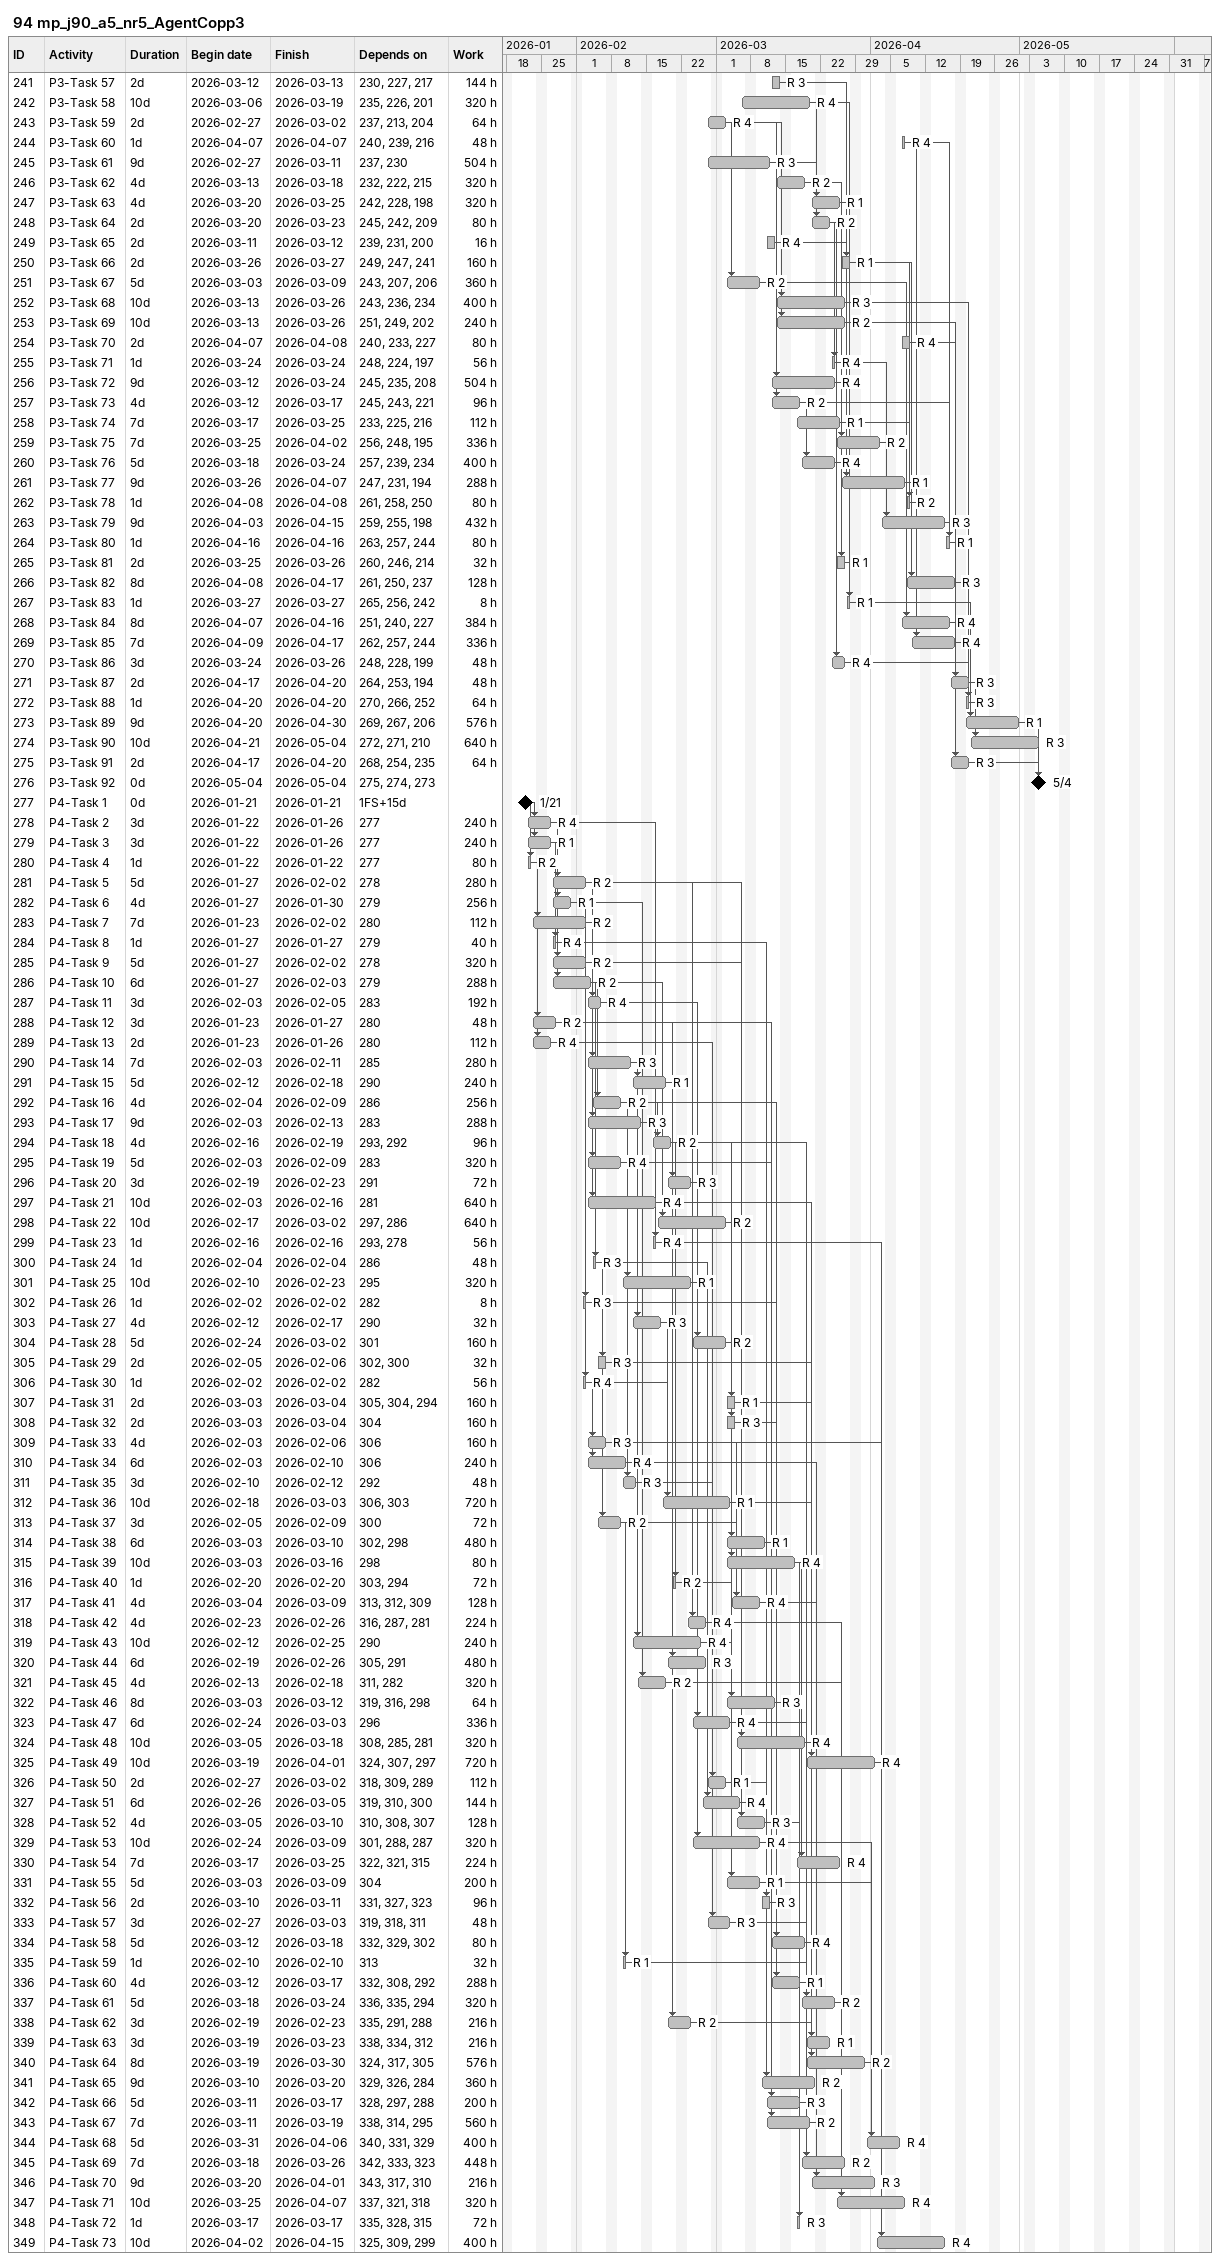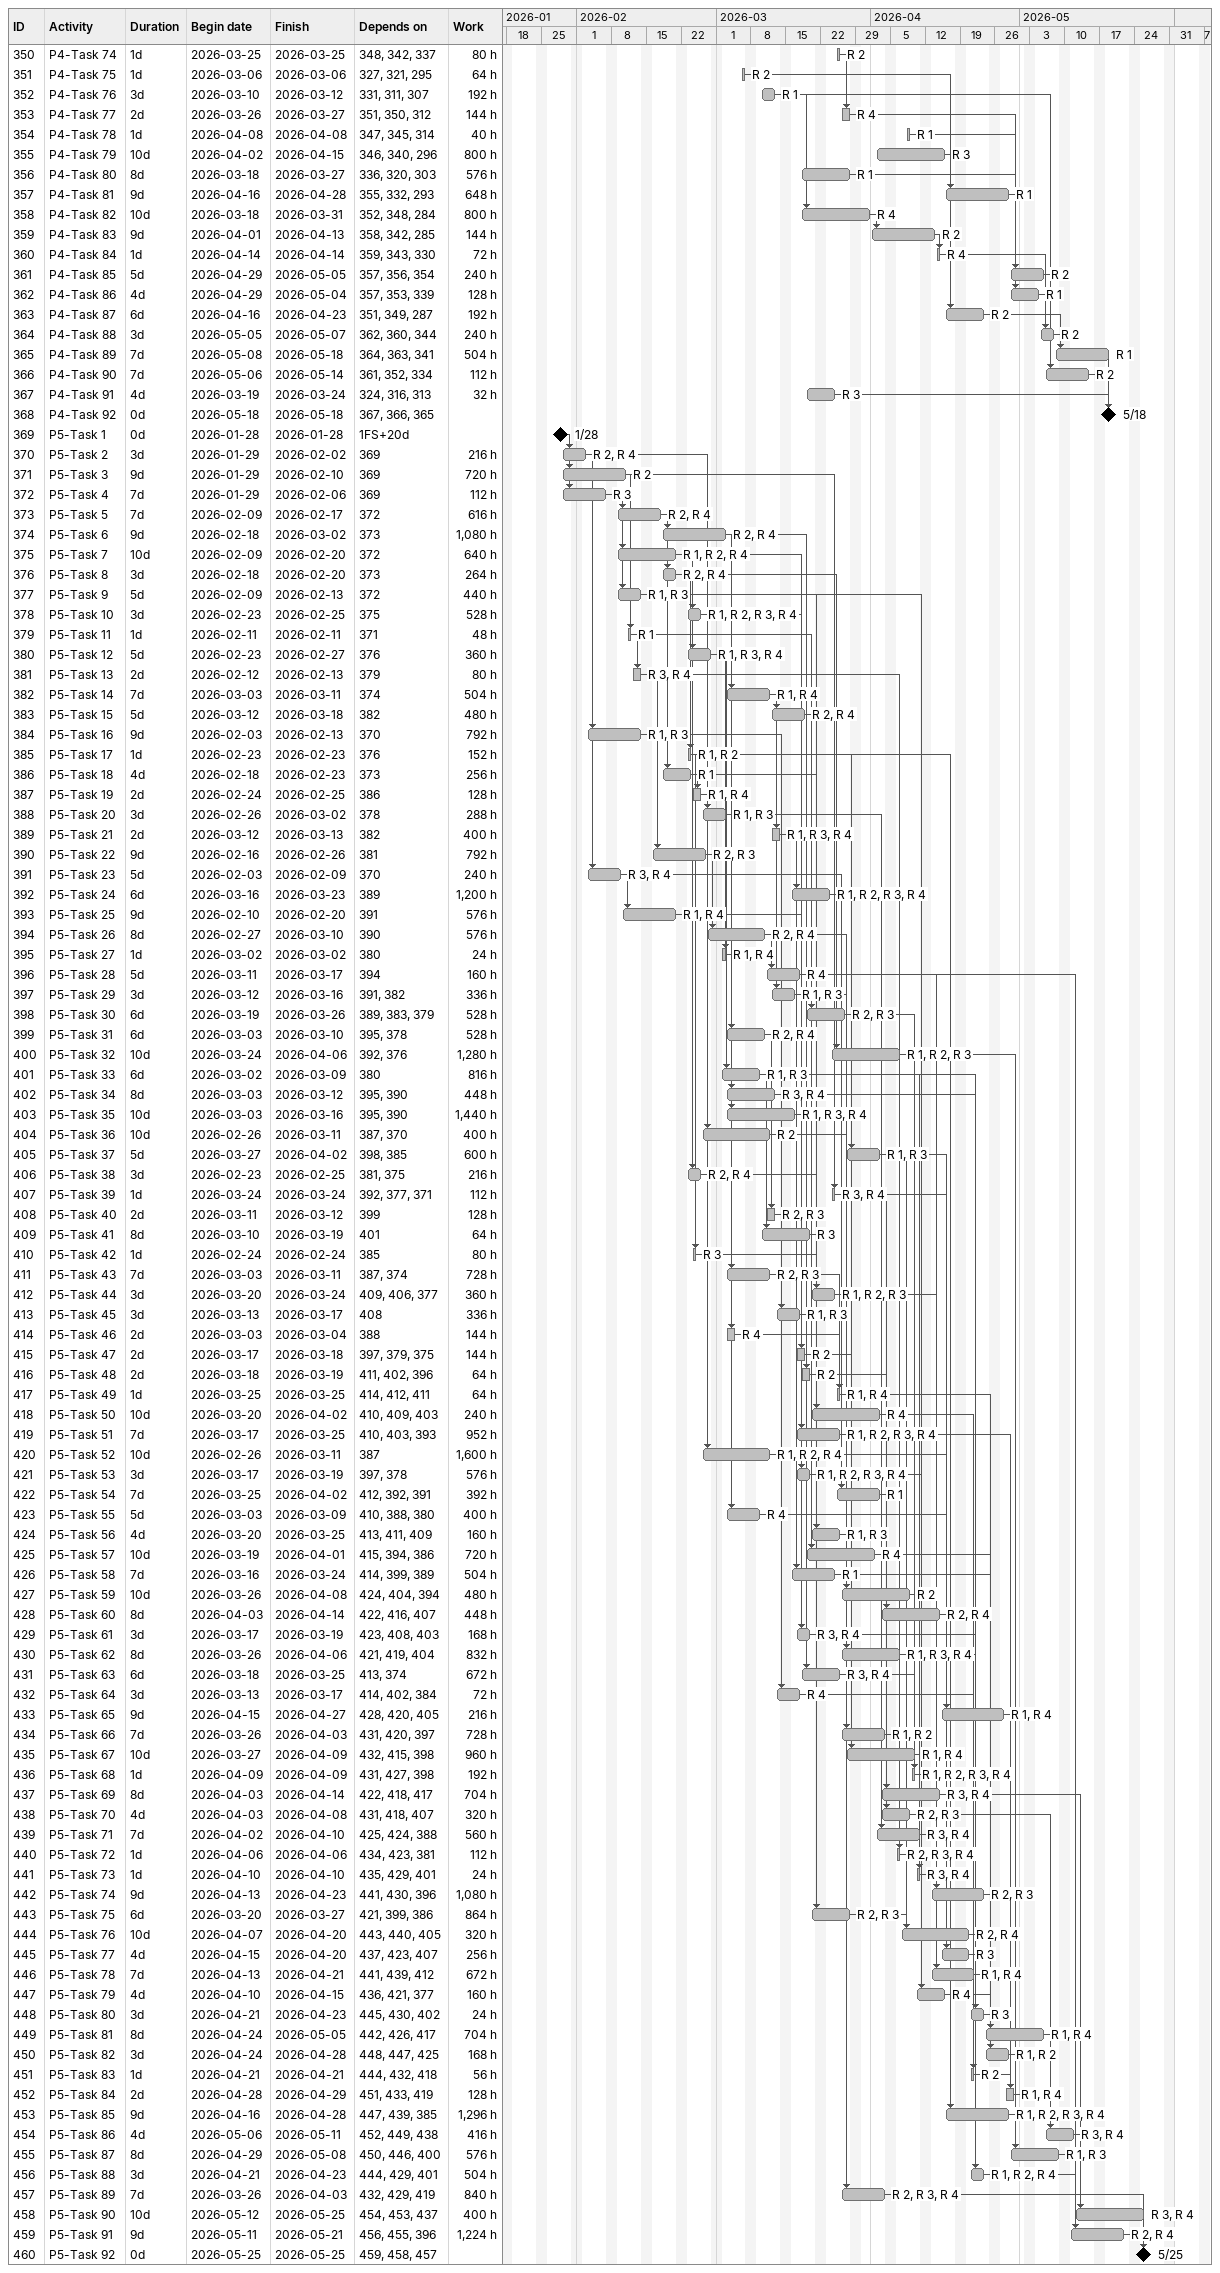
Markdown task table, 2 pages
94 mp_j90_a5_nr5_AgentCopp3

| ID | Task | Duration | Start | Finish | Predecessors | Resources | Work (h) |
|---|---|---|---|---|---|---|---|
| 241 | P3-Task 57 | 2d | 2026-03-12 | 2026-03-13 | 230, 227, 217 | R 3 | 144 |
| 242 | P3-Task 58 | 10d | 2026-03-06 | 2026-03-19 | 235, 226, 201 | R 4 | 320 |
| 243 | P3-Task 59 | 2d | 2026-02-27 | 2026-03-02 | 237, 213, 204 | R 4 | 64 |
| 244 | P3-Task 60 | 1d | 2026-04-07 | 2026-04-07 | 240, 239, 216 | R 4 | 48 |
| 245 | P3-Task 61 | 9d | 2026-02-27 | 2026-03-11 | 237, 230 | R 3 | 504 |
| 246 | P3-Task 62 | 4d | 2026-03-13 | 2026-03-18 | 232, 222, 215 | R 2 | 320 |
| 247 | P3-Task 63 | 4d | 2026-03-20 | 2026-03-25 | 242, 228, 198 | R 1 | 320 |
| 248 | P3-Task 64 | 2d | 2026-03-20 | 2026-03-23 | 245, 242, 209 | R 2 | 80 |
| 249 | P3-Task 65 | 2d | 2026-03-11 | 2026-03-12 | 239, 231, 200 | R 4 | 16 |
| 250 | P3-Task 66 | 2d | 2026-03-26 | 2026-03-27 | 249, 247, 241 | R 1 | 160 |
| 251 | P3-Task 67 | 5d | 2026-03-03 | 2026-03-09 | 243, 207, 206 | R 2 | 360 |
| 252 | P3-Task 68 | 10d | 2026-03-13 | 2026-03-26 | 243, 236, 234 | R 3 | 400 |
| 253 | P3-Task 69 | 10d | 2026-03-13 | 2026-03-26 | 251, 249, 202 | R 2 | 240 |
| 254 | P3-Task 70 | 2d | 2026-04-07 | 2026-04-08 | 240, 233, 227 | R 4 | 80 |
| 255 | P3-Task 71 | 1d | 2026-03-24 | 2026-03-24 | 248, 224, 197 | R 4 | 56 |
| 256 | P3-Task 72 | 9d | 2026-03-12 | 2026-03-24 | 245, 235, 208 | R 4 | 504 |
| 257 | P3-Task 73 | 4d | 2026-03-12 | 2026-03-17 | 245, 243, 221 | R 2 | 96 |
| 258 | P3-Task 74 | 7d | 2026-03-17 | 2026-03-25 | 233, 225, 216 | R 1 | 112 |
| 259 | P3-Task 75 | 7d | 2026-03-25 | 2026-04-02 | 256, 248, 195 | R 2 | 336 |
| 260 | P3-Task 76 | 5d | 2026-03-18 | 2026-03-24 | 257, 239, 234 | R 4 | 400 |
| 261 | P3-Task 77 | 9d | 2026-03-26 | 2026-04-07 | 247, 231, 194 | R 1 | 288 |
| 262 | P3-Task 78 | 1d | 2026-04-08 | 2026-04-08 | 261, 258, 250 | R 2 | 80 |
| 263 | P3-Task 79 | 9d | 2026-04-03 | 2026-04-15 | 259, 255, 198 | R 3 | 432 |
| 264 | P3-Task 80 | 1d | 2026-04-16 | 2026-04-16 | 263, 257, 244 | R 1 | 80 |
| 265 | P3-Task 81 | 2d | 2026-03-25 | 2026-03-26 | 260, 246, 214 | R 1 | 32 |
| 266 | P3-Task 82 | 8d | 2026-04-08 | 2026-04-17 | 261, 250, 237 | R 3 | 128 |
| 267 | P3-Task 83 | 1d | 2026-03-27 | 2026-03-27 | 265, 256, 242 | R 1 | 8 |
| 268 | P3-Task 84 | 8d | 2026-04-07 | 2026-04-16 | 251, 240, 227 | R 4 | 384 |
| 269 | P3-Task 85 | 7d | 2026-04-09 | 2026-04-17 | 262, 257, 244 | R 4 | 336 |
| 270 | P3-Task 86 | 3d | 2026-03-24 | 2026-03-26 | 248, 228, 199 | R 4 | 48 |
| 271 | P3-Task 87 | 2d | 2026-04-17 | 2026-04-20 | 264, 253, 194 | R 3 | 48 |
| 272 | P3-Task 88 | 1d | 2026-04-20 | 2026-04-20 | 270, 266, 252 | R 3 | 64 |
| 273 | P3-Task 89 | 9d | 2026-04-20 | 2026-04-30 | 269, 267, 206 | R 1 | 576 |
| 274 | P3-Task 90 | 10d | 2026-04-21 | 2026-05-04 | 272, 271, 210 | R 3 | 640 |
| 275 | P3-Task 91 | 2d | 2026-04-17 | 2026-04-20 | 268, 254, 235 | R 3 | 64 |
| 276 | P3-Task 92 | 0d | 2026-05-04 | 2026-05-04 | 275, 274, 273 |  |  |
| 277 | P4-Task 1 | 0d | 2026-01-21 | 2026-01-21 | 1FS+15d |  |  |
| 278 | P4-Task 2 | 3d | 2026-01-22 | 2026-01-26 | 277 | R 4 | 240 |
| 279 | P4-Task 3 | 3d | 2026-01-22 | 2026-01-26 | 277 | R 1 | 240 |
| 280 | P4-Task 4 | 1d | 2026-01-22 | 2026-01-22 | 277 | R 2 | 80 |
| 281 | P4-Task 5 | 5d | 2026-01-27 | 2026-02-02 | 278 | R 2 | 280 |
| 282 | P4-Task 6 | 4d | 2026-01-27 | 2026-01-30 | 279 | R 1 | 256 |
| 283 | P4-Task 7 | 7d | 2026-01-23 | 2026-02-02 | 280 | R 2 | 112 |
| 284 | P4-Task 8 | 1d | 2026-01-27 | 2026-01-27 | 279 | R 4 | 40 |
| 285 | P4-Task 9 | 5d | 2026-01-27 | 2026-02-02 | 278 | R 2 | 320 |
| 286 | P4-Task 10 | 6d | 2026-01-27 | 2026-02-03 | 279 | R 2 | 288 |
| 287 | P4-Task 11 | 3d | 2026-02-03 | 2026-02-05 | 283 | R 4 | 192 |
| 288 | P4-Task 12 | 3d | 2026-01-23 | 2026-01-27 | 280 | R 2 | 48 |
| 289 | P4-Task 13 | 2d | 2026-01-23 | 2026-01-26 | 280 | R 4 | 112 |
| 290 | P4-Task 14 | 7d | 2026-02-03 | 2026-02-11 | 285 | R 3 | 280 |
| 291 | P4-Task 15 | 5d | 2026-02-12 | 2026-02-18 | 290 | R 1 | 240 |
| 292 | P4-Task 16 | 4d | 2026-02-04 | 2026-02-09 | 286 | R 2 | 256 |
| 293 | P4-Task 17 | 9d | 2026-02-03 | 2026-02-13 | 283 | R 3 | 288 |
| 294 | P4-Task 18 | 4d | 2026-02-16 | 2026-02-19 | 293, 292 | R 2 | 96 |
| 295 | P4-Task 19 | 5d | 2026-02-03 | 2026-02-09 | 283 | R 4 | 320 |
| 296 | P4-Task 20 | 3d | 2026-02-19 | 2026-02-23 | 291 | R 3 | 72 |
| 297 | P4-Task 21 | 10d | 2026-02-03 | 2026-02-16 | 281 | R 4 | 640 |
| 298 | P4-Task 22 | 10d | 2026-02-17 | 2026-03-02 | 297, 286 | R 2 | 640 |
| 299 | P4-Task 23 | 1d | 2026-02-16 | 2026-02-16 | 293, 278 | R 4 | 56 |
| 300 | P4-Task 24 | 1d | 2026-02-04 | 2026-02-04 | 286 | R 3 | 48 |
| 301 | P4-Task 25 | 10d | 2026-02-10 | 2026-02-23 | 295 | R 1 | 320 |
| 302 | P4-Task 26 | 1d | 2026-02-02 | 2026-02-02 | 282 | R 3 | 8 |
| 303 | P4-Task 27 | 4d | 2026-02-12 | 2026-02-17 | 290 | R 3 | 32 |
| 304 | P4-Task 28 | 5d | 2026-02-24 | 2026-03-02 | 301 | R 2 | 160 |
| 305 | P4-Task 29 | 2d | 2026-02-05 | 2026-02-06 | 302, 300 | R 3 | 32 |
| 306 | P4-Task 30 | 1d | 2026-02-02 | 2026-02-02 | 282 | R 4 | 56 |
| 307 | P4-Task 31 | 2d | 2026-03-03 | 2026-03-04 | 305, 304, 294 | R 1 | 160 |
| 308 | P4-Task 32 | 2d | 2026-03-03 | 2026-03-04 | 304 | R 3 | 160 |
| 309 | P4-Task 33 | 4d | 2026-02-03 | 2026-02-06 | 306 | R 3 | 160 |
| 310 | P4-Task 34 | 6d | 2026-02-03 | 2026-02-10 | 306 | R 4 | 240 |
| 311 | P4-Task 35 | 3d | 2026-02-10 | 2026-02-12 | 292 | R 3 | 48 |
| 312 | P4-Task 36 | 10d | 2026-02-18 | 2026-03-03 | 306, 303 | R 1 | 720 |
| 313 | P4-Task 37 | 3d | 2026-02-05 | 2026-02-09 | 300 | R 2 | 72 |
| 314 | P4-Task 38 | 6d | 2026-03-03 | 2026-03-10 | 302, 298 | R 1 | 480 |
| 315 | P4-Task 39 | 10d | 2026-03-03 | 2026-03-16 | 298 | R 4 | 80 |
| 316 | P4-Task 40 | 1d | 2026-02-20 | 2026-02-20 | 303, 294 | R 2 | 72 |
| 317 | P4-Task 41 | 4d | 2026-03-04 | 2026-03-09 | 313, 312, 309 | R 4 | 128 |
| 318 | P4-Task 42 | 4d | 2026-02-23 | 2026-02-26 | 316, 287, 281 | R 4 | 224 |
| 319 | P4-Task 43 | 10d | 2026-02-12 | 2026-02-25 | 290 | R 4 | 240 |
| 320 | P4-Task 44 | 6d | 2026-02-19 | 2026-02-26 | 305, 291 | R 3 | 480 |
| 321 | P4-Task 45 | 4d | 2026-02-13 | 2026-02-18 | 311, 282 | R 2 | 320 |
| 322 | P4-Task 46 | 8d | 2026-03-03 | 2026-03-12 | 319, 316, 298 | R 3 | 64 |
| 323 | P4-Task 47 | 6d | 2026-02-24 | 2026-03-03 | 296 | R 4 | 336 |
| 324 | P4-Task 48 | 10d | 2026-03-05 | 2026-03-18 | 308, 285, 281 | R 4 | 320 |
| 325 | P4-Task 49 | 10d | 2026-03-19 | 2026-04-01 | 324, 307, 297 | R 4 | 720 |
| 326 | P4-Task 50 | 2d | 2026-02-27 | 2026-03-02 | 318, 309, 289 | R 1 | 112 |
| 327 | P4-Task 51 | 6d | 2026-02-26 | 2026-03-05 | 319, 310, 300 | R 4 | 144 |
| 328 | P4-Task 52 | 4d | 2026-03-05 | 2026-03-10 | 310, 308, 307 | R 3 | 128 |
| 329 | P4-Task 53 | 10d | 2026-02-24 | 2026-03-09 | 301, 288, 287 | R 4 | 320 |
| 330 | P4-Task 54 | 7d | 2026-03-17 | 2026-03-25 | 322, 321, 315 | R 4 | 224 |
| 331 | P4-Task 55 | 5d | 2026-03-03 | 2026-03-09 | 304 | R 1 | 200 |
| 332 | P4-Task 56 | 2d | 2026-03-10 | 2026-03-11 | 331, 327, 323 | R 3 | 96 |
| 333 | P4-Task 57 | 3d | 2026-02-27 | 2026-03-03 | 319, 318, 311 | R 3 | 48 |
| 334 | P4-Task 58 | 5d | 2026-03-12 | 2026-03-18 | 332, 329, 302 | R 4 | 80 |
| 335 | P4-Task 59 | 1d | 2026-02-10 | 2026-02-10 | 313 | R 1 | 32 |
| 336 | P4-Task 60 | 4d | 2026-03-12 | 2026-03-17 | 332, 308, 292 | R 1 | 288 |
| 337 | P4-Task 61 | 5d | 2026-03-18 | 2026-03-24 | 336, 335, 294 | R 2 | 320 |
| 338 | P4-Task 62 | 3d | 2026-02-19 | 2026-02-23 | 335, 291, 288 | R 2 | 216 |
| 339 | P4-Task 63 | 3d | 2026-03-19 | 2026-03-23 | 338, 334, 312 | R 1 | 216 |
| 340 | P4-Task 64 | 8d | 2026-03-19 | 2026-03-30 | 324, 317, 305 | R 2 | 576 |
| 341 | P4-Task 65 | 9d | 2026-03-10 | 2026-03-20 | 329, 326, 284 | R 2 | 360 |
| 342 | P4-Task 66 | 5d | 2026-03-11 | 2026-03-17 | 328, 297, 288 | R 3 | 200 |
| 343 | P4-Task 67 | 7d | 2026-03-11 | 2026-03-19 | 338, 314, 295 | R 2 | 560 |
| 344 | P4-Task 68 | 5d | 2026-03-31 | 2026-04-06 | 340, 331, 329 | R 4 | 400 |
| 345 | P4-Task 69 | 7d | 2026-03-18 | 2026-03-26 | 342, 333, 323 | R 2 | 448 |
| 346 | P4-Task 70 | 9d | 2026-03-20 | 2026-04-01 | 343, 317, 310 | R 3 | 216 |
| 347 | P4-Task 71 | 10d | 2026-03-25 | 2026-04-07 | 337, 321, 318 | R 4 | 320 |
| 348 | P4-Task 72 | 1d | 2026-03-17 | 2026-03-17 | 335, 328, 315 | R 3 | 72 |
| 349 | P4-Task 73 | 10d | 2026-04-02 | 2026-04-15 | 325, 309, 299 | R 4 | 400 |
| 350 | P4-Task 74 | 1d | 2026-03-25 | 2026-03-25 | 348, 342, 337 | R 2 | 80 |
| 351 | P4-Task 75 | 1d | 2026-03-06 | 2026-03-06 | 327, 321, 295 | R 2 | 64 |
| 352 | P4-Task 76 | 3d | 2026-03-10 | 2026-03-12 | 331, 311, 307 | R 1 | 192 |
| 353 | P4-Task 77 | 2d | 2026-03-26 | 2026-03-27 | 351, 350, 312 | R 4 | 144 |
| 354 | P4-Task 78 | 1d | 2026-04-08 | 2026-04-08 | 347, 345, 314 | R 1 | 40 |
| 355 | P4-Task 79 | 10d | 2026-04-02 | 2026-04-15 | 346, 340, 296 | R 3 | 800 |
| 356 | P4-Task 80 | 8d | 2026-03-18 | 2026-03-27 | 336, 320, 303 | R 1 | 576 |
| 357 | P4-Task 81 | 9d | 2026-04-16 | 2026-04-28 | 355, 332, 293 | R 1 | 648 |
| 358 | P4-Task 82 | 10d | 2026-03-18 | 2026-03-31 | 352, 348, 284 | R 4 | 800 |
| 359 | P4-Task 83 | 9d | 2026-04-01 | 2026-04-13 | 358, 342, 285 | R 2 | 144 |
| 360 | P4-Task 84 | 1d | 2026-04-14 | 2026-04-14 | 359, 343, 330 | R 4 | 72 |
| 361 | P4-Task 85 | 5d | 2026-04-29 | 2026-05-05 | 357, 356, 354 | R 2 | 240 |
| 362 | P4-Task 86 | 4d | 2026-04-29 | 2026-05-04 | 357, 353, 339 | R 1 | 128 |
| 363 | P4-Task 87 | 6d | 2026-04-16 | 2026-04-23 | 351, 349, 287 | R 2 | 192 |
| 364 | P4-Task 88 | 3d | 2026-05-05 | 2026-05-07 | 362, 360, 344 | R 2 | 240 |
| 365 | P4-Task 89 | 7d | 2026-05-08 | 2026-05-18 | 364, 363, 341 | R 1 | 504 |
| 366 | P4-Task 90 | 7d | 2026-05-06 | 2026-05-14 | 361, 352, 334 | R 2 | 112 |
| 367 | P4-Task 91 | 4d | 2026-03-19 | 2026-03-24 | 324, 316, 313 | R 3 | 32 |
| 368 | P4-Task 92 | 0d | 2026-05-18 | 2026-05-18 | 367, 366, 365 |  |  |
| 369 | P5-Task 1 | 0d | 2026-01-28 | 2026-01-28 | 1FS+20d |  |  |
| 370 | P5-Task 2 | 3d | 2026-01-29 | 2026-02-02 | 369 | R 2, R 4 | 216 |
| 371 | P5-Task 3 | 9d | 2026-01-29 | 2026-02-10 | 369 | R 2 | 720 |
| 372 | P5-Task 4 | 7d | 2026-01-29 | 2026-02-06 | 369 | R 3 | 112 |
| 373 | P5-Task 5 | 7d | 2026-02-09 | 2026-02-17 | 372 | R 2, R 4 | 616 |
| 374 | P5-Task 6 | 9d | 2026-02-18 | 2026-03-02 | 373 | R 2, R 4 | 1080 |
| 375 | P5-Task 7 | 10d | 2026-02-09 | 2026-02-20 | 372 | R 1, R 2, R 4 | 640 |
| 376 | P5-Task 8 | 3d | 2026-02-18 | 2026-02-20 | 373 | R 2, R 4 | 264 |
| 377 | P5-Task 9 | 5d | 2026-02-09 | 2026-02-13 | 372 | R 1, R 3 | 440 |
| 378 | P5-Task 10 | 3d | 2026-02-23 | 2026-02-25 | 375 | R 1, R 2, R 3, R 4 | 528 |
| 379 | P5-Task 11 | 1d | 2026-02-11 | 2026-02-11 | 371 | R 1 | 48 |
| 380 | P5-Task 12 | 5d | 2026-02-23 | 2026-02-27 | 376 | R 1, R 3, R 4 | 360 |
| 381 | P5-Task 13 | 2d | 2026-02-12 | 2026-02-13 | 379 | R 3, R 4 | 80 |
| 382 | P5-Task 14 | 7d | 2026-03-03 | 2026-03-11 | 374 | R 1, R 4 | 504 |
| 383 | P5-Task 15 | 5d | 2026-03-12 | 2026-03-18 | 382 | R 2, R 4 | 480 |
| 384 | P5-Task 16 | 9d | 2026-02-03 | 2026-02-13 | 370 | R 1, R 3 | 792 |
| 385 | P5-Task 17 | 1d | 2026-02-23 | 2026-02-23 | 376 | R 1, R 2 | 152 |
| 386 | P5-Task 18 | 4d | 2026-02-18 | 2026-02-23 | 373 | R 1 | 256 |
| 387 | P5-Task 19 | 2d | 2026-02-24 | 2026-02-25 | 386 | R 1, R 4 | 128 |
| 388 | P5-Task 20 | 3d | 2026-02-26 | 2026-03-02 | 378 | R 1, R 3 | 288 |
| 389 | P5-Task 21 | 2d | 2026-03-12 | 2026-03-13 | 382 | R 1, R 3, R 4 | 400 |
| 390 | P5-Task 22 | 9d | 2026-02-16 | 2026-02-26 | 381 | R 2, R 3 | 792 |
| 391 | P5-Task 23 | 5d | 2026-02-03 | 2026-02-09 | 370 | R 3, R 4 | 240 |
| 392 | P5-Task 24 | 6d | 2026-03-16 | 2026-03-23 | 389 | R 1, R 2, R 3, R 4 | 1200 |
| 393 | P5-Task 25 | 9d | 2026-02-10 | 2026-02-20 | 391 | R 1, R 4 | 576 |
| 394 | P5-Task 26 | 8d | 2026-02-27 | 2026-03-10 | 390 | R 2, R 4 | 576 |
| 395 | P5-Task 27 | 1d | 2026-03-02 | 2026-03-02 | 380 | R 1, R 4 | 24 |
| 396 | P5-Task 28 | 5d | 2026-03-11 | 2026-03-17 | 394 | R 4 | 160 |
| 397 | P5-Task 29 | 3d | 2026-03-12 | 2026-03-16 | 391, 382 | R 1, R 3 | 336 |
| 398 | P5-Task 30 | 6d | 2026-03-19 | 2026-03-26 | 389, 383, 379 | R 2, R 3 | 528 |
| 399 | P5-Task 31 | 6d | 2026-03-03 | 2026-03-10 | 395, 378 | R 2, R 4 | 528 |
| 400 | P5-Task 32 | 10d | 2026-03-24 | 2026-04-06 | 392, 376 | R 1, R 2, R 3 | 1280 |
| 401 | P5-Task 33 | 6d | 2026-03-02 | 2026-03-09 | 380 | R 1, R 3 | 816 |
| 402 | P5-Task 34 | 8d | 2026-03-03 | 2026-03-12 | 395, 390 | R 3, R 4 | 448 |
| 403 | P5-Task 35 | 10d | 2026-03-03 | 2026-03-16 | 395, 390 | R 1, R 3, R 4 | 1440 |
| 404 | P5-Task 36 | 10d | 2026-02-26 | 2026-03-11 | 387, 370 | R 2 | 400 |
| 405 | P5-Task 37 | 5d | 2026-03-27 | 2026-04-02 | 398, 385 | R 1, R 3 | 600 |
| 406 | P5-Task 38 | 3d | 2026-02-23 | 2026-02-25 | 381, 375 | R 2, R 4 | 216 |
| 407 | P5-Task 39 | 1d | 2026-03-24 | 2026-03-24 | 392, 377, 371 | R 3, R 4 | 112 |
| 408 | P5-Task 40 | 2d | 2026-03-11 | 2026-03-12 | 399 | R 2, R 3 | 128 |
| 409 | P5-Task 41 | 8d | 2026-03-10 | 2026-03-19 | 401 | R 3 | 64 |
| 410 | P5-Task 42 | 1d | 2026-02-24 | 2026-02-24 | 385 | R 3 | 80 |
| 411 | P5-Task 43 | 7d | 2026-03-03 | 2026-03-11 | 387, 374 | R 2, R 3 | 728 |
| 412 | P5-Task 44 | 3d | 2026-03-20 | 2026-03-24 | 409, 406, 377 | R 1, R 2, R 3 | 360 |
| 413 | P5-Task 45 | 3d | 2026-03-13 | 2026-03-17 | 408 | R 1, R 3 | 336 |
| 414 | P5-Task 46 | 2d | 2026-03-03 | 2026-03-04 | 388 | R 4 | 144 |
| 415 | P5-Task 47 | 2d | 2026-03-17 | 2026-03-18 | 397, 379, 375 | R 2 | 144 |
| 416 | P5-Task 48 | 2d | 2026-03-18 | 2026-03-19 | 411, 402, 396 | R 2 | 64 |
| 417 | P5-Task 49 | 1d | 2026-03-25 | 2026-03-25 | 414, 412, 411 | R 1, R 4 | 64 |
| 418 | P5-Task 50 | 10d | 2026-03-20 | 2026-04-02 | 410, 409, 403 | R 4 | 240 |
| 419 | P5-Task 51 | 7d | 2026-03-17 | 2026-03-25 | 410, 403, 393 | R 1, R 2, R 3, R 4 | 952 |
| 420 | P5-Task 52 | 10d | 2026-02-26 | 2026-03-11 | 387 | R 1, R 2, R 4 | 1600 |
| 421 | P5-Task 53 | 3d | 2026-03-17 | 2026-03-19 | 397, 378 | R 1, R 2, R 3, R 4 | 576 |
| 422 | P5-Task 54 | 7d | 2026-03-25 | 2026-04-02 | 412, 392, 391 | R 1 | 392 |
| 423 | P5-Task 55 | 5d | 2026-03-03 | 2026-03-09 | 410, 388, 380 | R 4 | 400 |
| 424 | P5-Task 56 | 4d | 2026-03-20 | 2026-03-25 | 413, 411, 409 | R 1, R 3 | 160 |
| 425 | P5-Task 57 | 10d | 2026-03-19 | 2026-04-01 | 415, 394, 386 | R 4 | 720 |
| 426 | P5-Task 58 | 7d | 2026-03-16 | 2026-03-24 | 414, 399, 389 | R 1 | 504 |
| 427 | P5-Task 59 | 10d | 2026-03-26 | 2026-04-08 | 424, 404, 394 | R 2 | 480 |
| 428 | P5-Task 60 | 8d | 2026-04-03 | 2026-04-14 | 422, 416, 407 | R 2, R 4 | 448 |
| 429 | P5-Task 61 | 3d | 2026-03-17 | 2026-03-19 | 423, 408, 403 | R 3, R 4 | 168 |
| 430 | P5-Task 62 | 8d | 2026-03-26 | 2026-04-06 | 421, 419, 404 | R 1, R 3, R 4 | 832 |
| 431 | P5-Task 63 | 6d | 2026-03-18 | 2026-03-25 | 413, 374 | R 3, R 4 | 672 |
| 432 | P5-Task 64 | 3d | 2026-03-13 | 2026-03-17 | 414, 402, 384 | R 4 | 72 |
| 433 | P5-Task 65 | 9d | 2026-04-15 | 2026-04-27 | 428, 420, 405 | R 1, R 4 | 216 |
| 434 | P5-Task 66 | 7d | 2026-03-26 | 2026-04-03 | 431, 420, 397 | R 1, R 2 | 728 |
| 435 | P5-Task 67 | 10d | 2026-03-27 | 2026-04-09 | 432, 415, 398 | R 1, R 4 | 960 |
| 436 | P5-Task 68 | 1d | 2026-04-09 | 2026-04-09 | 431, 427, 398 | R 1, R 2, R 3, R 4 | 192 |
| 437 | P5-Task 69 | 8d | 2026-04-03 | 2026-04-14 | 422, 418, 417 | R 3, R 4 | 704 |
| 438 | P5-Task 70 | 4d | 2026-04-03 | 2026-04-08 | 431, 418, 407 | R 2, R 3 | 320 |
| 439 | P5-Task 71 | 7d | 2026-04-02 | 2026-04-10 | 425, 424, 388 | R 3, R 4 | 560 |
| 440 | P5-Task 72 | 1d | 2026-04-06 | 2026-04-06 | 434, 423, 381 | R 2, R 3, R 4 | 112 |
| 441 | P5-Task 73 | 1d | 2026-04-10 | 2026-04-10 | 435, 429, 401 | R 3, R 4 | 24 |
| 442 | P5-Task 74 | 9d | 2026-04-13 | 2026-04-23 | 441, 430, 396 | R 2, R 3 | 1080 |
| 443 | P5-Task 75 | 6d | 2026-03-20 | 2026-03-27 | 421, 399, 386 | R 2, R 3 | 864 |
| 444 | P5-Task 76 | 10d | 2026-04-07 | 2026-04-20 | 443, 440, 405 | R 2, R 4 | 320 |
| 445 | P5-Task 77 | 4d | 2026-04-15 | 2026-04-20 | 437, 423, 407 | R 3 | 256 |
| 446 | P5-Task 78 | 7d | 2026-04-13 | 2026-04-21 | 441, 439, 412 | R 1, R 4 | 672 |
| 447 | P5-Task 79 | 4d | 2026-04-10 | 2026-04-15 | 436, 421, 377 | R 4 | 160 |
| 448 | P5-Task 80 | 3d | 2026-04-21 | 2026-04-23 | 445, 430, 402 | R 3 | 24 |
| 449 | P5-Task 81 | 8d | 2026-04-24 | 2026-05-05 | 442, 426, 417 | R 1, R 4 | 704 |
| 450 | P5-Task 82 | 3d | 2026-04-24 | 2026-04-28 | 448, 447, 425 | R 1, R 2 | 168 |
| 451 | P5-Task 83 | 1d | 2026-04-21 | 2026-04-21 | 444, 432, 418 | R 2 | 56 |
| 452 | P5-Task 84 | 2d | 2026-04-28 | 2026-04-29 | 451, 433, 419 | R 1, R 4 | 128 |
| 453 | P5-Task 85 | 9d | 2026-04-16 | 2026-04-28 | 447, 439, 385 | R 1, R 2, R 3, R 4 | 1296 |
| 454 | P5-Task 86 | 4d | 2026-05-06 | 2026-05-11 | 452, 449, 438 | R 3, R 4 | 416 |
| 455 | P5-Task 87 | 8d | 2026-04-29 | 2026-05-08 | 450, 446, 400 | R 1, R 3 | 576 |
| 456 | P5-Task 88 | 3d | 2026-04-21 | 2026-04-23 | 444, 429, 401 | R 1, R 2, R 4 | 504 |
| 457 | P5-Task 89 | 7d | 2026-03-26 | 2026-04-03 | 432, 429, 419 | R 2, R 3, R 4 | 840 |
| 458 | P5-Task 90 | 10d | 2026-05-12 | 2026-05-25 | 454, 453, 437 | R 3, R 4 | 400 |
| 459 | P5-Task 91 | 9d | 2026-05-11 | 2026-05-21 | 456, 455, 396 | R 2, R 4 | 1224 |
| 460 | P5-Task 92 | 0d | 2026-05-25 | 2026-05-25 | 459, 458, 457 |  |  |
